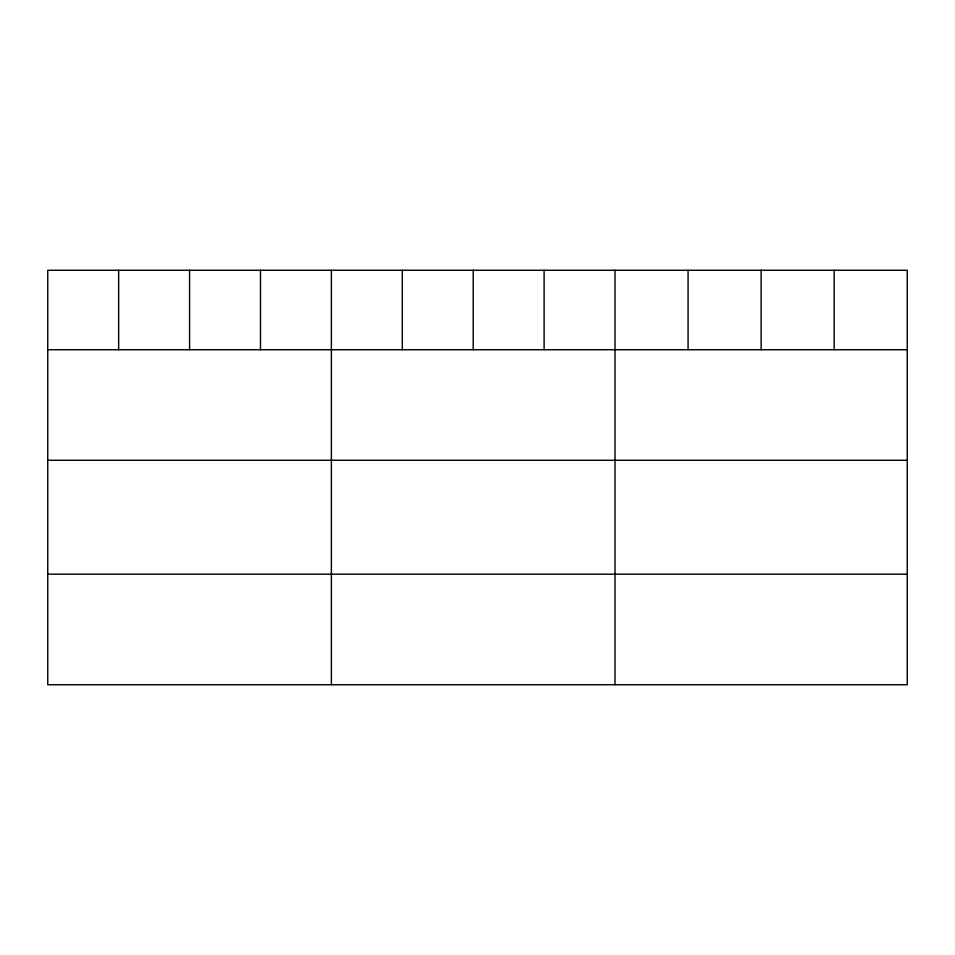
<?xml version="1.0" encoding="UTF-8"?>
<svg xmlns="http://www.w3.org/2000/svg" width="955" height="955" viewBox="0 0 955 955"><rect width="100%" height="100%" fill="white"/><g stroke="black" fill="none" stroke-linecap="round" stroke-linejoin="round"><path stroke-width="1.43" d="M907.25 349.721L907.25 684.735L47.75 684.735L47.75 270.265L907.25 270.265L907.25 349.721L47.75 349.721M47.75 460.274L907.25 460.274M47.75 574.182L907.25 574.182M834.192 270.265L834.192 349.721M761.135 270.265L761.135 349.721M688.077 270.265L688.077 349.721M615.02 270.265L615.02 684.735M544.111 270.265L544.111 349.721M473.202 270.265L473.202 349.721M402.294 270.265L402.294 349.721M331.385 270.265L331.385 684.735M260.476 270.265L260.476 349.721M189.568 270.265L189.568 349.721M118.659 270.265L118.659 349.721"/></g></svg>
